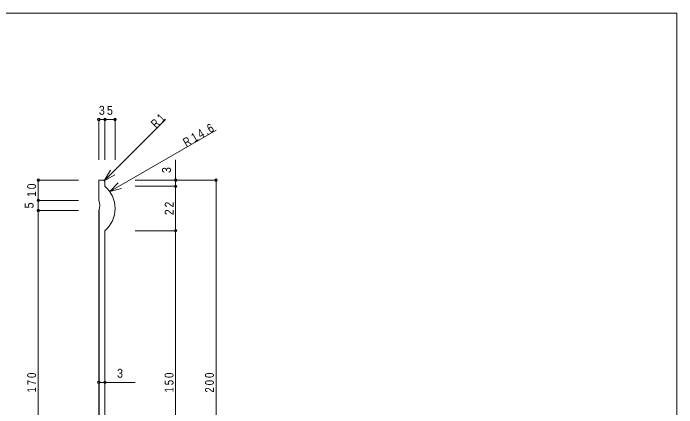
# Model space of a CAD drawing. Units: millimetres on the paper, with parts at other scales. Extents: x -141 to 141, y -98 to 98.
# Drawn here: x -23.2 to 141, y 0 to 97.5 of the extents above; entities that cross this region are included whole.
import ezdxf
from ezdxf.enums import TextEntityAlignment as Align

# ---------------------------------------------------------------- set-up
doc = ezdxf.new("R2010")
doc.units = ezdxf.units.MM
doc.header["$PDMODE"] = 32
doc.header["$PDSIZE"] = 0.6
for name, color, linetype, lineweight in [('4-0_ＫＢ製品', 2, 'Continuous', 9), ('4-3_寸法', 4, 'Continuous', 9), ('4-4_引出線字', 4, 'Continuous', 9), ('4-8_他製品', 7, 'Continuous', 9), ('F-0_図面枠', 5, 'Continuous', 9)]:
    doc.layers.add(name, color=color, linetype=linetype, lineweight=lineweight)
doc.styles.add('HGｺﾞｼｯｸM', font='')
doc.styles.get('HGｺﾞｼｯｸM').set_extended_font_data('HGｺﾞｼｯｸM')

msp = doc.modelspace()

# ---------------------------------------------------------------- linework, layer by layer
at = {"layer": '4-0_ＫＢ製品'}
for p, q in [((-2, 56.25), (-2, 51.25)), ((-1, 56.25), (-2, 56.25)), ((-0.5, 55.75), (-0.5, 54.75)), ((-2, 48.75), (-2, -36.25)), ((-0.5, -31.25), (-0.5, 43.75))]:
    msp.add_line(p, q, dxfattribs=at)
for centre, radius, start, end in [((-1, 55.75), 0.5, 0, 90), ((-5.3, 49.25), 7.3, 311.11201, 48.88799), ((-5, 50), 3.25, 337.38059, 22.61941)]:
    msp.add_arc(centre, radius, start, end, dxfattribs=at)
at = {"layer": '4-3_寸法'}
for p, q in [((-2, 71.25), (-0.5, 71.25)), ((-2, 71.25), (-2, 61.25)), ((-0.5, 71.25), (-0.5, 61.25)), ((-0.5, 71.25), (2, 71.25)), ((2, 71.25), (2, 61.25)), ((17, 54.75), (17, 61.25)), ((-17, 56.25), (-17, 51.25)), ((-17, 56.25), (-7, 56.25)), ((17, 56.25), (7, 56.25)), ((27, 56.25), (17, 56.25)), ((27, 56.25), (27, -43.75)), ((17, 54.75), (7, 54.75)), ((-17, 51.25), (-7, 51.25)), ((-17, 51.25), (-17, 48.75)), ((-17, 48.75), (-7, 48.75)), ((-17, 48.75), (-17, -36.25)), ((17, 43.75), (7, 43.75)), ((17, -31.25), (17, 43.75)), ((-2, 6.25), (7, 6.25))]:
    msp.add_line(p, q, dxfattribs=at)
msp.add_lwpolyline([(17, 43.75), (17, 53.056), (17, 54.75)], dxfattribs=at)
for p in [(-2, 71.25), (-0.5, 71.25), (2, 71.25), (-17, 56.25), (17, 56.25), (27, 56.25), (17, 54.75), (-17, 51.25), (-17, 48.75), (17, 43.75), (-2, 6.25), (-0.5, 6.25)]:
    msp.add_point(p, dxfattribs=at)
at = {"layer": '4-4_引出線字'}
for p, q in [((-0.646, 56.104), (14.5, 71.25)), ((0.683, 53.433), (27, 68.627)), ((-0.646, 56.104), (0.854, 58.702)), ((-0.646, 56.104), (1.952, 57.604)), ((0.683, 53.433), (2.804, 55.554)), ((0.683, 53.433), (3.581, 54.209))]:
    msp.add_line(p, q, dxfattribs=at)
at = {"layer": '4-8_他製品'}
for p, q in [((-2, 48.75), (-1.9, 48.75)), ((-1.9, 48.75), (-1.9, -36.25))]:
    msp.add_line(p, q, dxfattribs=at)
at = {"layer": 'F-0_図面枠'}
for p, q in [((-141, 97.5), (141, 97.5)), ((141, 97.5), (141, -97.5))]:
    msp.add_line(p, q, dxfattribs=at)

# ---------------------------------------------------------------- texts
at = {"layer": '4-3_寸法', "color": 7, "style": 'HGｺﾞｼｯｸM', "width": 0.9}
for s, p in [('3', (-2, 71.75)), ('5', (0, 71.75)), ('3', (2.5, 6.75))]:
    msp.add_text(s, height=2.199, dxfattribs=at).set_placement(p, align=Align.BOTTOM_LEFT)
for s, p in [('3', (16.5, 58)), ('5', (-17.5, 49.25))]:
    msp.add_text(s, height=2.199, rotation=90, dxfattribs=at).set_placement(p, align=Align.BOTTOM_LEFT)
at = {"layer": '4-3_寸法', "color": 7, "char_height": 2.199, "attachment_point": 7, "rotation": 90, "style": 'HGｺﾞｼｯｸM'}
for s, insert in [('\\T1.36;\\W0.85;10', (-17.5, 52.125)), ('\\T1.36;\\W0.85;22', (16.5, 47.625)), ('\\T1.38;\\W0.8;170', (-17.5, 3.75)), ('\\T1.38;\\W0.8;150', (16.5, 3.75)), ('\\T1.38;\\W0.8;200', (26.5, 3.75))]:
    msp.add_mtext(s, dxfattribs=dict(at, insert=insert))
at = {"layer": '4-4_引出線字', "color": 7, "char_height": 2.199, "attachment_point": 7, "style": 'HGｺﾞｼｯｸM'}
for s, insert, rotation in [('\\T1.36;\\W0.75;R1', (12.202, 68.952), 45), ('\\T1.38;\\W0.8;R14.6', (19.639, 64.377), 30)]:
    msp.add_mtext(s, dxfattribs=dict(at, insert=insert, rotation=rotation))

doc.saveas('drawing.dxf')
